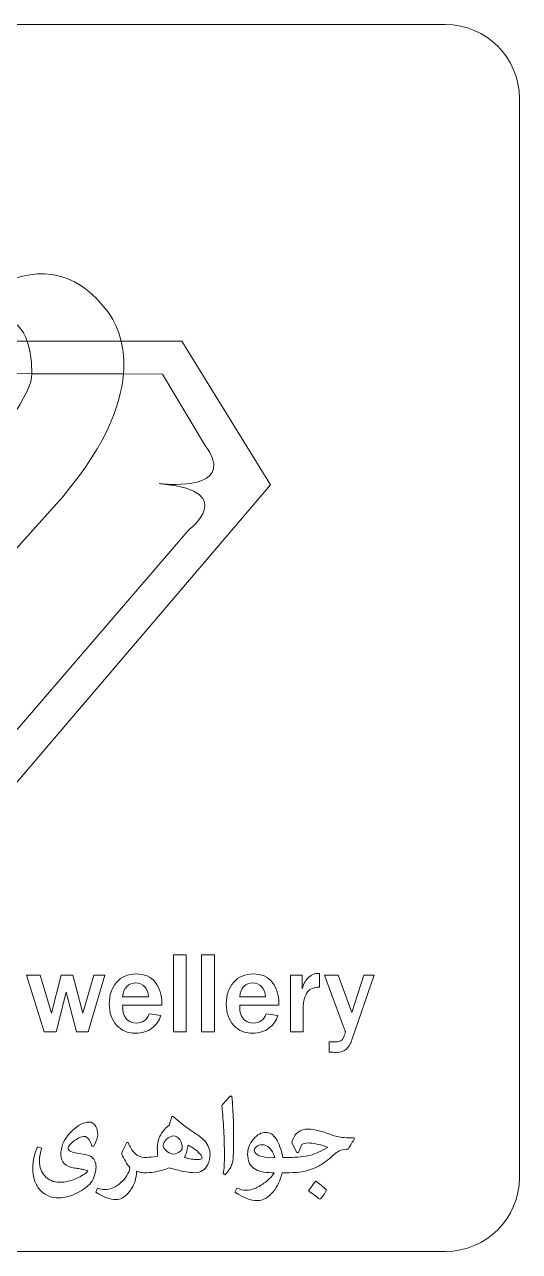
# Model space of a CAD drawing. Header units: millimetres. Extents: x -105.2 to -55.4, y 88 to 137.8.
# Drawn here: x -75.46 to -55.38, y 87.97 to 137.77 of the extents above; entities that cross this region are included whole.
import ezdxf

# ---------------------------------------------------------------- set-up
doc = ezdxf.new("R2010")
doc.units = ezdxf.units.MM
doc.header["$MEASUREMENT"] = 0
doc.layers.add('Layer 1', color=7, linetype='Continuous')

msp = doc.modelspace()

# ---------------------------------------------------------------- linework, layer by layer
at = {"layer": 'Layer 1', "color": 250, "lineweight": 18}
msp.add_open_spline([(-102.1754, 137.7748), (-102.1754, 137.7748), (-58.3755, 137.7748), (-58.3755, 137.7748), (-56.7254, 137.7748), (-55.3754, 136.4248), (-55.3754, 134.7747), (-55.3754, 134.7747), (-55.3754, 90.9748), (-55.3754, 90.9748), (-55.3754, 89.3247), (-56.7254, 87.9748), (-58.3755, 87.9748), (-58.3755, 87.9748), (-102.1754, 87.9748), (-102.1754, 87.9748), (-103.8255, 87.9748), (-105.1755, 89.3247), (-105.1755, 90.9748), (-105.1755, 90.9748), (-105.1755, 134.7747), (-105.1755, 134.7747), (-105.1755, 136.4248), (-103.8255, 137.7748), (-102.1754, 137.7748)], degree=3, knots=[0, 0, 0, 0, 0.125, 0.125, 0.125, 0.25, 0.25, 0.25, 0.375, 0.375, 0.375, 0.5, 0.5, 0.5, 0.625, 0.625, 0.625, 0.75, 0.75, 0.75, 0.875, 0.875, 0.875, 1, 1, 1, 1], dxfattribs=at)
at = {"layer": 'Layer 1', "lineweight": 9}
for points, knots in [([(-85.5571, 108.7898), (-85.5571, 108.7898), (-94.4838, 119.2615), (-94.4838, 119.2615), (-94.4838, 119.2615), (-90.707, 124.9265), (-90.707, 124.9265), (-90.707, 124.9265), (-79.4378, 124.9265), (-79.4378, 124.9265), (-79.4378, 124.9265), (-75.231, 129.9555), (-72.2782, 126.3583), (-72.2782, 126.3583), (-71.7704, 125.8821), (-71.5409, 124.9265), (-71.5409, 124.9265), (-75.3532, 124.9265), (-75.3532, 124.9265), (-75.1302, 124.3117), (-75.171, 123.6391), (-75.171, 123.6391), (-75.1687, 123.6277), (-75.1669, 123.6159), (-75.1656, 123.6036), (-75.1656, 123.6036), (-71.4463, 123.5918), (-71.4463, 123.5918), (-71.5524, 122.2685), (-72.2375, 120.4689), (-74.2785, 118.1894), (-74.2785, 118.1894), (-79.1362, 112.7916), (-79.1362, 112.7916), (-79.1362, 112.7916), (-83.486, 108.4104), (-79.8347, 104.4416), (-79.8347, 104.4416), (-68.7857, 117.2684), (-68.7857, 117.2684), (-68.7857, 117.2684), (-66.7903, 118.8073), (-69.8164, 119.1247), (-69.1525, 119.0731), (-66.897, 119.012), (-68.1507, 120.7292), (-68.1507, 120.7292), (-69.8652, 123.5868), (-69.8652, 123.5868), (-69.8652, 123.5868), (-71.4458, 123.5918), (-71.4458, 123.5918), (-71.4042, 124.1095), (-71.4513, 124.5544), (-71.5407, 124.9265), (-71.5407, 124.9265), (-69.0768, 124.9265), (-69.0768, 124.9265), (-69.0768, 124.9265), (-65.4717, 119.0899), (-65.4717, 119.0899), (-65.4717, 119.0899), (-79.9776, 102.0951), (-79.9776, 102.0951), (-79.9776, 102.0951), (-87.5313, 108.4464), (-80.922, 115.6565), (-80.922, 115.6565), (-75.0181, 122.2356), (-75.1669, 123.6036), (-75.1669, 123.6036), (-89.8677, 123.6503), (-89.8677, 123.6503), (-89.8677, 123.6503), (-91.6775, 120.6658), (-91.6775, 120.6658), (-91.6775, 120.6658), (-92.8819, 118.9859), (-89.9067, 119.1411), (-90.0529, 119.1326), (-92.3759, 118.9771), (-91.3917, 117.8084), (-91.3917, 117.8084), (-86.915, 112.538), (-86.915, 112.538), (-86.915, 112.538), (-84.4558, 116.5391), (-81.1365, 117.935), (-81.1365, 117.9351), (-85.9452, 113.0745), (-85.5571, 108.7898)], [0, 0, 0, 0, 0.0333333, 0.0333333, 0.0333333, 0.0666667, 0.0666667, 0.0666667, 0.1, 0.1, 0.1, 0.1333333, 0.1333333, 0.1333333, 0.1666667, 0.1666667, 0.1666667, 0.2, 0.2, 0.2, 0.2333333, 0.2333333, 0.2333333, 0.2666667, 0.2666667, 0.2666667, 0.3, 0.3, 0.3, 0.3333333, 0.3333333, 0.3333333, 0.3666667, 0.3666667, 0.3666667, 0.4, 0.4, 0.4, 0.4333333, 0.4333333, 0.4333333, 0.4666667, 0.4666667, 0.4666667, 0.5, 0.5, 0.5, 0.5333333, 0.5333333, 0.5333333, 0.5666667, 0.5666667, 0.5666667, 0.6, 0.6, 0.6, 0.6333333, 0.6333333, 0.6333333, 0.6666667, 0.6666667, 0.6666667, 0.7, 0.7, 0.7, 0.7333333, 0.7333333, 0.7333333, 0.7666667, 0.7666667, 0.7666667, 0.8, 0.8, 0.8, 0.8333333, 0.8333333, 0.8333333, 0.8666667, 0.8666667, 0.8666667, 0.9, 0.9, 0.9, 0.9333333, 0.9333333, 0.9333333, 0.9666667, 0.9666667, 0.9666667, 1, 1, 1, 1]), ([(-79.041, 124.9265), (-79.041, 124.9265), (-75.3534, 124.9265), (-75.3534, 124.9265), (-75.6824, 125.8333), (-76.5856, 126.6146), (-79.041, 124.9265)], [0, 0, 0, 0, 0.5, 0.5, 0.5, 1, 1, 1, 1]), ([(-69.8164, 119.1247), (-69.8734, 119.1307), (-69.9316, 119.1364), (-69.9922, 119.1415), (-69.9922, 119.1415), (-69.9258, 119.1333), (-69.8164, 119.1247)], [0, 0, 0, 0, 0.5, 0.5, 0.5, 1, 1, 1, 1]), ([(-68.8945, 100.0131), (-68.8945, 100.0131), (-69.4192, 100.0131), (-69.4192, 100.0131), (-69.4192, 100.0131), (-69.4192, 96.8883), (-69.4192, 96.8883), (-69.4192, 96.8883), (-68.8945, 96.8883), (-68.8945, 96.8883), (-68.8945, 96.8883), (-68.8945, 100.0131), (-68.8945, 100.0131)], [0, 0, 0, 0, 0.25, 0.25, 0.25, 0.5, 0.5, 0.5, 0.75, 0.75, 0.75, 1, 1, 1, 1]), ([(-67.7482, 100.0131), (-67.7482, 100.0131), (-68.2729, 100.0131), (-68.2729, 100.0131), (-68.2729, 100.0131), (-68.2729, 96.8883), (-68.2729, 96.8883), (-68.2729, 96.8883), (-67.7482, 96.8883), (-67.7482, 96.8883), (-67.7482, 96.8883), (-67.7482, 100.0131), (-67.7482, 100.0131)], [0, 0, 0, 0, 0.25, 0.25, 0.25, 0.5, 0.5, 0.5, 0.75, 0.75, 0.75, 1, 1, 1, 1]), ([(-72.6441, 99.1931), (-72.6441, 99.1931), (-73.0892, 97.6425), (-73.0892, 97.6425), (-73.0892, 97.6425), (-73.4968, 99.1931), (-73.4968, 99.1931), (-73.4968, 99.1931), (-73.9699, 99.1931), (-73.9699, 99.1931), (-73.9699, 99.1931), (-74.3681, 97.6425), (-74.3681, 97.6425), (-74.3681, 97.6425), (-74.8226, 99.1931), (-74.8226, 99.1931), (-74.8226, 99.1931), (-75.3754, 99.1931), (-75.3754, 99.1931), (-75.3754, 99.1931), (-74.6633, 96.8835), (-74.6633, 96.8835), (-74.6633, 96.8835), (-74.1808, 96.8835), (-74.1808, 96.8835), (-74.1808, 96.8835), (-73.7684, 98.5045), (-73.7684, 98.5045), (-73.7684, 98.5045), (-73.3515, 96.8835), (-73.3515, 96.8835), (-73.3515, 96.8835), (-72.883, 96.8835), (-72.883, 96.8835), (-72.883, 96.8835), (-72.2037, 99.1931), (-72.2037, 99.1931), (-72.2037, 99.1931), (-72.6441, 99.1931), (-72.6441, 99.1931)], [0, 0, 0, 0, 0.0769231, 0.0769231, 0.0769231, 0.1538462, 0.1538462, 0.1538462, 0.2307692, 0.2307692, 0.2307692, 0.3076923, 0.3076923, 0.3076923, 0.3846154, 0.3846154, 0.3846154, 0.4615385, 0.4615385, 0.4615385, 0.5384615, 0.5384615, 0.5384615, 0.6153846, 0.6153846, 0.6153846, 0.6923077, 0.6923077, 0.6923077, 0.7692308, 0.7692308, 0.7692308, 0.8461538, 0.8461538, 0.8461538, 0.9230769, 0.9230769, 0.9230769, 1, 1, 1, 1]), ([(-70.9249, 97.2443), (-71.0561, 97.2443), (-71.1686, 97.2817), (-71.2576, 97.352), (-71.3466, 97.4223), (-71.4028, 97.5019), (-71.4356, 97.5956), (-71.4637, 97.6941), (-71.4778, 97.8158), (-71.4778, 97.9751), (-71.4778, 97.9751), (-69.8942, 97.9751), (-69.8942, 97.9751), (-69.8942, 97.9751), (-69.8896, 98.036), (-69.8896, 98.036), (-69.8896, 98.3875), (-69.9786, 98.6778), (-70.1613, 98.9027), (-70.3393, 99.1276), (-70.597, 99.24), (-70.925, 99.24), (-71.2623, 99.2401), (-71.5293, 99.1275), (-71.7261, 98.898), (-71.9228, 98.6685), (-72.0212, 98.3827), (-72.0212, 98.0313), (-72.0212, 97.6659), (-71.9228, 97.3707), (-71.7261, 97.1599), (-71.5339, 96.9444), (-71.2763, 96.8366), (-70.9531, 96.8366), (-70.686, 96.8367), (-70.4659, 96.9022), (-70.2878, 97.0381), (-70.1097, 97.174), (-69.9927, 97.3473), (-69.9318, 97.5581), (-69.9318, 97.5581), (-70.4049, 97.6191), (-70.4049, 97.6191), (-70.4939, 97.3709), (-70.6673, 97.2442), (-70.925, 97.2442), (-70.925, 97.2442), (-70.9249, 97.2443), (-70.9249, 97.2443)], [0, 0, 0, 0, 0.0625, 0.0625, 0.0625, 0.125, 0.125, 0.125, 0.1875, 0.1875, 0.1875, 0.25, 0.25, 0.25, 0.3125, 0.3125, 0.3125, 0.375, 0.375, 0.375, 0.4375, 0.4375, 0.4375, 0.5, 0.5, 0.5, 0.5625, 0.5625, 0.5625, 0.625, 0.625, 0.625, 0.6875, 0.6875, 0.6875, 0.75, 0.75, 0.75, 0.8125, 0.8125, 0.8125, 0.875, 0.875, 0.875, 0.9375, 0.9375, 0.9375, 1, 1, 1, 1]), ([(-66.176, 97.2443), (-66.3072, 97.2443), (-66.4197, 97.2817), (-66.5087, 97.352), (-66.5977, 97.4223), (-66.6539, 97.5019), (-66.6867, 97.5956), (-66.7148, 97.6941), (-66.7289, 97.8158), (-66.7289, 97.9751), (-66.7289, 97.9751), (-65.1453, 97.9751), (-65.1453, 97.9751), (-65.1453, 97.9751), (-65.1407, 98.036), (-65.1407, 98.036), (-65.1407, 98.3875), (-65.2297, 98.6778), (-65.4124, 98.9027), (-65.5904, 99.1276), (-65.8481, 99.24), (-66.1761, 99.24), (-66.5133, 99.2401), (-66.7804, 99.1275), (-66.9772, 98.898), (-67.1738, 98.6685), (-67.2723, 98.3827), (-67.2723, 98.0313), (-67.2723, 97.6659), (-67.1739, 97.3707), (-66.9772, 97.1599), (-66.785, 96.9444), (-66.5274, 96.8366), (-66.2042, 96.8366), (-65.9371, 96.8367), (-65.717, 96.9022), (-65.5389, 97.0381), (-65.3608, 97.174), (-65.2438, 97.3473), (-65.1829, 97.5581), (-65.1829, 97.5581), (-65.656, 97.6191), (-65.656, 97.6191), (-65.745, 97.3709), (-65.9184, 97.2442), (-66.1761, 97.2442), (-66.1761, 97.2442), (-66.176, 97.2443), (-66.176, 97.2443)], [0, 0, 0, 0, 0.0625, 0.0625, 0.0625, 0.125, 0.125, 0.125, 0.1875, 0.1875, 0.1875, 0.25, 0.25, 0.25, 0.3125, 0.3125, 0.3125, 0.375, 0.375, 0.375, 0.4375, 0.4375, 0.4375, 0.5, 0.5, 0.5, 0.5625, 0.5625, 0.5625, 0.625, 0.625, 0.625, 0.6875, 0.6875, 0.6875, 0.75, 0.75, 0.75, 0.8125, 0.8125, 0.8125, 0.875, 0.875, 0.875, 0.9375, 0.9375, 0.9375, 1, 1, 1, 1]), ([(-64.1456, 97.9565), (-64.1456, 98.111), (-64.1035, 98.2749), (-64.0144, 98.4482), (-63.9301, 98.6171), (-63.7521, 98.7012), (-63.4898, 98.7012), (-63.4898, 98.7012), (-63.4898, 99.2588), (-63.4898, 99.2588), (-63.5178, 99.2636), (-63.5413, 99.2634), (-63.5553, 99.2634), (-63.6817, 99.2636), (-63.7989, 99.2119), (-63.9161, 99.1135), (-64.0332, 99.0151), (-64.1269, 98.8558), (-64.1972, 98.6403), (-64.1972, 98.6403), (-64.1971, 99.1931), (-64.1971, 99.1931), (-64.1971, 99.1931), (-64.6656, 99.1931), (-64.6656, 99.1931), (-64.6656, 99.1931), (-64.6656, 96.8835), (-64.6656, 96.8835), (-64.6656, 96.8835), (-64.1456, 96.8835), (-64.1456, 96.8835), (-64.1456, 96.8835), (-64.1456, 97.9565), (-64.1456, 97.9565)], [0, 0, 0, 0, 0.0909091, 0.0909091, 0.0909091, 0.1818182, 0.1818182, 0.1818182, 0.2727273, 0.2727273, 0.2727273, 0.3636364, 0.3636364, 0.3636364, 0.4545455, 0.4545455, 0.4545455, 0.5454545, 0.5454545, 0.5454545, 0.6363636, 0.6363636, 0.6363636, 0.7272727, 0.7272727, 0.7272727, 0.8181818, 0.8181818, 0.8181818, 0.9090909, 0.9090909, 0.9090909, 1, 1, 1, 1]), ([(-61.6931, 99.1931), (-61.6931, 99.1931), (-62.1757, 97.6707), (-62.1757, 97.6707), (-62.1757, 97.6707), (-62.7332, 99.1931), (-62.7332, 99.1931), (-62.7332, 99.1931), (-63.2813, 99.1931), (-63.2813, 99.1931), (-63.2813, 99.1931), (-62.4895, 97.0242), (-62.4895, 97.0242), (-62.4568, 96.9399), (-62.4381, 96.8929), (-62.4381, 96.8835), (-62.438, 96.8696), (-62.4568, 96.8132), (-62.4849, 96.7242), (-62.5177, 96.6307), (-62.5599, 96.5696), (-62.6114, 96.5321), (-62.6629, 96.4948), (-62.7426, 96.4806), (-62.855, 96.4806), (-62.855, 96.4806), (-63.1033, 96.4854), (-63.1033, 96.4854), (-63.1033, 96.4854), (-63.1033, 96.0685), (-63.1033, 96.0685), (-62.9721, 96.059), (-62.8738, 96.0543), (-62.8035, 96.0543), (-62.6301, 96.0544), (-62.4943, 96.0965), (-62.4006, 96.1855), (-62.3069, 96.2745), (-62.2319, 96.401), (-62.1757, 96.5649), (-62.1757, 96.5649), (-61.2762, 99.1931), (-61.2762, 99.1931), (-61.2762, 99.1931), (-61.6931, 99.1931), (-61.6931, 99.1931)], [0, 0, 0, 0, 0.0666667, 0.0666667, 0.0666667, 0.1333333, 0.1333333, 0.1333333, 0.2, 0.2, 0.2, 0.2666667, 0.2666667, 0.2666667, 0.3333333, 0.3333333, 0.3333333, 0.4, 0.4, 0.4, 0.4666667, 0.4666667, 0.4666667, 0.5333333, 0.5333333, 0.5333333, 0.6, 0.6, 0.6, 0.6666667, 0.6666667, 0.6666667, 0.7333333, 0.7333333, 0.7333333, 0.8, 0.8, 0.8, 0.8666667, 0.8666667, 0.8666667, 0.9333333, 0.9333333, 0.9333333, 1, 1, 1, 1]), ([(-71.4778, 98.3125), (-71.4637, 98.4905), (-71.4028, 98.6309), (-71.3091, 98.7293), (-71.2107, 98.8278), (-71.0936, 98.8746), (-70.9484, 98.8746), (-70.8032, 98.8746), (-70.6814, 98.823), (-70.583, 98.7199), (-70.4846, 98.6123), (-70.4377, 98.4763), (-70.4331, 98.3124), (-70.4331, 98.3124), (-71.4778, 98.3125), (-71.4778, 98.3125)], [0, 0, 0, 0, 0.2, 0.2, 0.2, 0.4, 0.4, 0.4, 0.6, 0.6, 0.6, 0.8, 0.8, 0.8, 1, 1, 1, 1]), ([(-66.7289, 98.3125), (-66.7148, 98.4905), (-66.6539, 98.6309), (-66.5602, 98.7293), (-66.4618, 98.8278), (-66.3447, 98.8746), (-66.1995, 98.8746), (-66.0543, 98.8746), (-65.9325, 98.823), (-65.8341, 98.7199), (-65.7357, 98.6123), (-65.6888, 98.4763), (-65.6842, 98.3124), (-65.6842, 98.3124), (-66.7289, 98.3125), (-66.7289, 98.3125)], [0, 0, 0, 0, 0.2, 0.2, 0.2, 0.4, 0.4, 0.4, 0.6, 0.6, 0.6, 0.8, 0.8, 0.8, 1, 1, 1, 1]), ([(-67.3226, 91.082), (-67.221, 91.2026), (-67.1321, 91.3233), (-67.0686, 91.4439), (-67.0051, 91.5455), (-66.9733, 91.8503), (-66.9733, 92.3647), (-66.9733, 92.5361), (-66.9733, 92.6885), (-66.9733, 92.8219), (-66.9797, 92.987), (-66.9797, 93.1394), (-66.986, 93.2918), (-66.9924, 93.4569), (-66.9987, 93.6156), (-67.0051, 93.768), (-67.0178, 93.9395), (-67.0305, 94.0982), (-67.0432, 94.2633), (-67.0432, 94.2633), (-67.094, 94.2887), (-67.094, 94.2887), (-67.2083, 94.1808), (-67.3289, 94.0538), (-67.4559, 93.895), (-67.4178, 93.5648), (-67.3924, 93.2283), (-67.3734, 92.8854), (-67.3607, 92.5615), (-67.348, 92.225), (-67.348, 91.8821), (-67.348, 91.5709), (-67.3607, 91.3233), (-67.3924, 91.1328), (-67.3924, 91.1328), (-67.3226, 91.082), (-67.3226, 91.082)], [0, 0, 0, 0, 0.0833333, 0.0833333, 0.0833333, 0.1666667, 0.1666667, 0.1666667, 0.25, 0.25, 0.25, 0.3333333, 0.3333333, 0.3333333, 0.4166667, 0.4166667, 0.4166667, 0.5, 0.5, 0.5, 0.5833333, 0.5833333, 0.5833333, 0.6666667, 0.6666667, 0.6666667, 0.75, 0.75, 0.75, 0.8333333, 0.8333333, 0.8333333, 0.9166667, 0.9166667, 0.9166667, 1, 1, 1, 1]), ([(-72.6467, 92.2504), (-72.5387, 92.4663), (-72.488, 92.625), (-72.488, 92.733), (-72.4879, 92.8473), (-72.5134, 92.9489), (-72.5642, 93.0441), (-72.6276, 93.1648), (-72.7229, 93.2283), (-72.8372, 93.2283), (-72.9642, 93.2283), (-73.0976, 93.1838), (-73.2373, 93.1013), (-73.3642, 93.0187), (-73.4976, 92.9108), (-73.631, 92.7584), (-73.8722, 92.5044), (-73.9866, 92.2186), (-73.9866, 91.9011), (-73.9866, 91.5963), (-73.8024, 91.4185), (-73.4214, 91.3614), (-73.3388, 91.3487), (-73.2754, 91.3423), (-73.2182, 91.3296), (-73.1483, 91.3169), (-73.0912, 91.3106), (-73.0468, 91.2979), (-72.9959, 91.2852), (-72.9579, 91.2725), (-72.9325, 91.2661), (-72.9007, 91.2534), (-72.888, 91.2407), (-72.888, 91.228), (-72.9896, 91.1264), (-73.1484, 91.0312), (-73.3579, 90.9359), (-73.5928, 90.8343), (-73.8151, 90.7835), (-74.0374, 90.7835), (-74.285, 90.7835), (-74.4819, 90.8724), (-74.6343, 91.0439), (-74.774, 91.2026), (-74.8502, 91.3995), (-74.8502, 91.6408), (-74.8502, 91.736), (-74.8438, 91.8249), (-74.8311, 91.9075), (-74.8121, 92.0027), (-74.793, 92.0853), (-74.7613, 92.1615), (-74.7613, 92.1615), (-74.9391, 92.2186), (-74.9391, 92.2186), (-74.9962, 92.0916), (-75.0407, 91.9583), (-75.0661, 91.8313), (-75.1042, 91.6725), (-75.1232, 91.5138), (-75.1232, 91.336), (-75.1232, 91.1328), (-75.0915, 90.9486), (-75.028, 90.7899), (-74.9708, 90.6438), (-74.8883, 90.5232), (-74.7803, 90.4216), (-74.6851, 90.3327), (-74.5708, 90.2628), (-74.4501, 90.212), (-74.3295, 90.1676), (-74.2088, 90.1485), (-74.0755, 90.1485), (-73.8024, 90.1485), (-73.5103, 90.2374), (-73.2119, 90.4089), (-73.0023, 90.5295), (-72.8372, 90.6692), (-72.7166, 90.828), (-72.6657, 90.9359), (-72.6277, 91.0375), (-72.6023, 91.1264), (-72.5705, 91.228), (-72.5578, 91.3233), (-72.5578, 91.4058), (-72.5578, 91.609), (-72.634, 91.7551), (-72.7801, 91.8376), (-72.8308, 91.863), (-72.9134, 91.8884), (-73.0214, 91.9138), (-73.0214, 91.9138), (-73.3261, 91.9646), (-73.3261, 91.9646), (-73.4404, 91.9837), (-73.5294, 92.0091), (-73.5802, 92.0345), (-73.6563, 92.0726), (-73.6881, 92.117), (-73.6881, 92.1678), (-73.6881, 92.2313), (-73.6183, 92.3202), (-73.4659, 92.4472), (-73.3896, 92.5044), (-73.3198, 92.5488), (-73.25, 92.5869), (-73.161, 92.625), (-73.0849, 92.6441), (-73.0214, 92.6441), (-72.907, 92.6441), (-72.8055, 92.5107), (-72.7293, 92.2504), (-72.7293, 92.2504), (-72.6467, 92.2504), (-72.6467, 92.2504)], [0, 0, 0, 0, 0.0263158, 0.0263158, 0.0263158, 0.0526316, 0.0526316, 0.0526316, 0.0789474, 0.0789474, 0.0789474, 0.1052632, 0.1052632, 0.1052632, 0.1315789, 0.1315789, 0.1315789, 0.1578947, 0.1578947, 0.1578947, 0.1842105, 0.1842105, 0.1842105, 0.2105263, 0.2105263, 0.2105263, 0.2368421, 0.2368421, 0.2368421, 0.2631579, 0.2631579, 0.2631579, 0.2894737, 0.2894737, 0.2894737, 0.3157895, 0.3157895, 0.3157895, 0.3421053, 0.3421053, 0.3421053, 0.3684211, 0.3684211, 0.3684211, 0.3947368, 0.3947368, 0.3947368, 0.4210526, 0.4210526, 0.4210526, 0.4473684, 0.4473684, 0.4473684, 0.4736842, 0.4736842, 0.4736842, 0.5, 0.5, 0.5, 0.5263158, 0.5263158, 0.5263158, 0.5526316, 0.5526316, 0.5526316, 0.5789474, 0.5789474, 0.5789474, 0.6052632, 0.6052632, 0.6052632, 0.6315789, 0.6315789, 0.6315789, 0.6578947, 0.6578947, 0.6578947, 0.6842105, 0.6842105, 0.6842105, 0.7105263, 0.7105263, 0.7105263, 0.7368421, 0.7368421, 0.7368421, 0.7631579, 0.7631579, 0.7631579, 0.7894737, 0.7894737, 0.7894737, 0.8157895, 0.8157895, 0.8157895, 0.8421053, 0.8421053, 0.8421053, 0.8684211, 0.8684211, 0.8684211, 0.8947368, 0.8947368, 0.8947368, 0.9210526, 0.9210526, 0.9210526, 0.9473684, 0.9473684, 0.9473684, 0.9736842, 0.9736842, 0.9736842, 1, 1, 1, 1]), ([(-69.5947, 91.3677), (-69.3724, 91.3042), (-69.1819, 91.2598), (-69.0168, 91.2217), (-68.8263, 91.1899), (-68.6676, 91.1709), (-68.5342, 91.1709), (-68.2993, 91.1709), (-68.1342, 91.2852), (-68.0262, 91.5074), (-67.9627, 91.6344), (-67.931, 91.7741), (-67.931, 91.9202), (-67.931, 92.1234), (-68.0072, 92.3075), (-68.1596, 92.4726), (-68.2231, 92.5361), (-68.3056, 92.6123), (-68.4136, 92.6885), (-68.458, 92.7203), (-68.5088, 92.752), (-68.566, 92.7965), (-68.566, 92.7965), (-68.7247, 92.9044), (-68.7247, 92.9044), (-68.9851, 93.0822), (-69.22, 93.2664), (-69.4296, 93.4505), (-69.4296, 93.4505), (-69.4804, 93.4505), (-69.4804, 93.4505), (-69.5248, 93.3362), (-69.5566, 93.2219), (-69.582, 93.1076), (-69.7344, 92.9997), (-69.8487, 92.8663), (-69.9312, 92.7139), (-70.0265, 92.5488), (-70.0709, 92.3647), (-70.0709, 92.1678), (-70.0709, 92.0726), (-70.0646, 91.9646), (-70.0519, 91.8376), (-70.2614, 91.8059), (-70.4138, 91.7932), (-70.4964, 91.7932), (-70.4964, 91.7932), (-70.5408, 91.7932), (-70.5408, 91.7932), (-70.5408, 91.7932), (-70.5428, 91.7932), (-70.5428, 91.7932), (-70.5428, 91.7932), (-70.5441, 91.7932), (-70.5441, 91.7932), (-70.5441, 91.7932), (-70.5873, 91.7932), (-70.5873, 91.7932), (-70.746, 91.7932), (-70.8794, 91.8503), (-70.9873, 91.9646), (-71.0381, 92.0091), (-71.0889, 92.0726), (-71.1334, 92.1488), (-71.1778, 92.2186), (-71.2159, 92.3012), (-71.2604, 92.3964), (-71.2604, 92.3964), (-71.3048, 92.3964), (-71.3048, 92.3964), (-71.3429, 92.3329), (-71.381, 92.2631), (-71.4191, 92.1805), (-71.4509, 92.1107), (-71.489, 92.0281), (-71.5271, 91.9392), (-71.4255, 91.7233), (-71.3112, 91.5328), (-71.1842, 91.3677), (-71.2223, 91.1518), (-71.3429, 90.955), (-71.5461, 90.7772), (-71.7493, 90.5867), (-71.9716, 90.4914), (-72.2192, 90.4914), (-72.3018, 90.4914), (-72.397, 90.5041), (-72.4986, 90.5422), (-72.4986, 90.5422), (-72.5685, 90.3835), (-72.5685, 90.3835), (-72.2573, 90.1803), (-71.9843, 90.0787), (-71.743, 90.0787), (-71.6223, 90.0787), (-71.508, 90.1231), (-71.4001, 90.2057), (-71.3048, 90.2755), (-71.2096, 90.3835), (-71.1143, 90.5295), (-71.0508, 90.6375), (-71.0064, 90.7327), (-70.9746, 90.828), (-70.9365, 90.9486), (-70.9175, 91.0883), (-70.9175, 91.228), (-70.8603, 91.209), (-70.8095, 91.1963), (-70.7651, 91.1899), (-70.7079, 91.1772), (-70.6508, 91.1709), (-70.5936, 91.1709), (-70.5936, 91.1709), (-70.5441, 91.1709), (-70.5441, 91.1709), (-70.5441, 91.1709), (-70.5428, 91.1709), (-70.5428, 91.1709), (-70.5428, 91.1709), (-70.5408, 91.1709), (-70.5408, 91.1709), (-70.5408, 91.1709), (-70.4964, 91.1709), (-70.4964, 91.1709), (-70.3694, 91.1709), (-70.236, 91.1836), (-70.09, 91.2153), (-69.9376, 91.2471), (-69.7725, 91.2979), (-69.5947, 91.3677)], [0, 0, 0, 0, 0.0232558, 0.0232558, 0.0232558, 0.0465116, 0.0465116, 0.0465116, 0.0697674, 0.0697674, 0.0697674, 0.0930233, 0.0930233, 0.0930233, 0.1162791, 0.1162791, 0.1162791, 0.1395349, 0.1395349, 0.1395349, 0.1627907, 0.1627907, 0.1627907, 0.1860465, 0.1860465, 0.1860465, 0.2093023, 0.2093023, 0.2093023, 0.2325581, 0.2325581, 0.2325581, 0.255814, 0.255814, 0.255814, 0.2790698, 0.2790698, 0.2790698, 0.3023256, 0.3023256, 0.3023256, 0.3255814, 0.3255814, 0.3255814, 0.3488372, 0.3488372, 0.3488372, 0.372093, 0.372093, 0.372093, 0.3953488, 0.3953488, 0.3953488, 0.4186047, 0.4186047, 0.4186047, 0.4418605, 0.4418605, 0.4418605, 0.4651163, 0.4651163, 0.4651163, 0.4883721, 0.4883721, 0.4883721, 0.5116279, 0.5116279, 0.5116279, 0.5348837, 0.5348837, 0.5348837, 0.5581395, 0.5581395, 0.5581395, 0.5813953, 0.5813953, 0.5813953, 0.6046512, 0.6046512, 0.6046512, 0.627907, 0.627907, 0.627907, 0.6511628, 0.6511628, 0.6511628, 0.6744186, 0.6744186, 0.6744186, 0.6976744, 0.6976744, 0.6976744, 0.7209302, 0.7209302, 0.7209302, 0.744186, 0.744186, 0.744186, 0.7674419, 0.7674419, 0.7674419, 0.7906977, 0.7906977, 0.7906977, 0.8139535, 0.8139535, 0.8139535, 0.8372093, 0.8372093, 0.8372093, 0.8604651, 0.8604651, 0.8604651, 0.8837209, 0.8837209, 0.8837209, 0.9069767, 0.9069767, 0.9069767, 0.9302326, 0.9302326, 0.9302326, 0.9534884, 0.9534884, 0.9534884, 0.9767442, 0.9767442, 0.9767442, 1, 1, 1, 1]), ([(-69.4359, 91.9202), (-69.5439, 91.9519), (-69.6391, 92.0027), (-69.7153, 92.0726), (-69.7915, 92.1424), (-69.836, 92.2123), (-69.836, 92.2885), (-69.836, 92.3647), (-69.7852, 92.4472), (-69.6963, 92.5298), (-69.601, 92.6187), (-69.5058, 92.6631), (-69.4105, 92.6631), (-69.3153, 92.6631), (-69.2327, 92.6123), (-69.1629, 92.5171), (-69.093, 92.4218), (-69.0613, 92.3139), (-69.0613, 92.1932), (-69.0613, 92.0662), (-69.1883, 91.971), (-69.4359, 91.9202)], [0, 0, 0, 0, 0.1428571, 0.1428571, 0.1428571, 0.2857143, 0.2857143, 0.2857143, 0.4285714, 0.4285714, 0.4285714, 0.5714286, 0.5714286, 0.5714286, 0.7142857, 0.7142857, 0.7142857, 0.8571429, 0.8571429, 0.8571429, 1, 1, 1, 1]), ([(-63.1637, 92.1996), (-63.405, 92.0472), (-63.6463, 91.9392), (-63.8813, 91.8757), (-64.1099, 91.8186), (-64.3893, 91.7932), (-64.7258, 91.7932), (-64.7258, 91.7932), (-64.7693, 91.7932), (-64.7693, 91.7932), (-64.7693, 91.7932), (-64.7703, 91.7932), (-64.7703, 91.7932), (-64.7703, 91.7932), (-64.7736, 91.7932), (-64.7736, 91.7932), (-64.7736, 91.7932), (-64.9788, 91.7932), (-64.9788, 91.7932), (-65.0423, 92.1234), (-65.1312, 92.371), (-65.2455, 92.5425), (-65.3598, 92.7203), (-65.5059, 92.8092), (-65.6773, 92.8092), (-65.8488, 92.8092), (-66.0139, 92.7203), (-66.1726, 92.5361), (-66.3314, 92.352), (-66.4076, 92.1424), (-66.4076, 91.9202), (-66.4076, 91.6535), (-66.3187, 91.4566), (-66.1345, 91.336), (-65.9758, 91.228), (-65.7345, 91.1709), (-65.4233, 91.1709), (-65.4233, 91.1709), (-65.3344, 91.1709), (-65.3344, 91.1709), (-65.3916, 91.0502), (-65.5122, 90.9232), (-65.6964, 90.7772), (-65.8234, 90.6819), (-65.9504, 90.5994), (-66.0774, 90.5486), (-66.2107, 90.4914), (-66.3441, 90.4597), (-66.4711, 90.4597), (-66.5854, 90.4597), (-66.7124, 90.4914), (-66.8457, 90.5486), (-66.8457, 90.5486), (-66.9219, 90.3835), (-66.9219, 90.3835), (-66.579, 90.1549), (-66.2806, 90.0406), (-66.0075, 90.0406), (-65.7789, 90.0406), (-65.563, 90.1612), (-65.3725, 90.3962), (-65.1947, 90.6121), (-65.0741, 90.8661), (-65.0042, 91.1709), (-65.0042, 91.1709), (-64.7736, 91.1709), (-64.7736, 91.1709), (-64.7736, 91.1709), (-64.7703, 91.1709), (-64.7703, 91.1709), (-64.7703, 91.1709), (-64.7693, 91.1709), (-64.7693, 91.1709), (-64.7693, 91.1709), (-64.7258, 91.1709), (-64.7258, 91.1709), (-64.3067, 91.1709), (-63.9511, 91.2407), (-63.659, 91.3741), (-63.5257, 91.4312), (-63.3923, 91.5138), (-63.259, 91.6154), (-63.1955, 91.6598), (-63.132, 91.7106), (-63.0621, 91.7678), (-63.005, 91.8186), (-62.9351, 91.8757), (-62.8589, 91.9456), (-62.7192, 92.0662), (-62.5414, 92.1297), (-62.3319, 92.1297), (-62.2811, 92.2059), (-62.2303, 92.2758), (-62.1858, 92.3583), (-62.1477, 92.4218), (-62.1096, 92.4917), (-62.0715, 92.5615), (-62.0715, 92.5615), (-62.0779, 92.5869), (-62.0779, 92.5869), (-62.0779, 92.5869), (-62.3065, 92.5869), (-62.3065, 92.5869), (-62.5541, 92.5869), (-62.8145, 92.6314), (-63.0748, 92.733), (-63.4495, 92.8727), (-63.7352, 92.9425), (-63.9321, 92.9425), (-64.1035, 92.9425), (-64.2432, 92.8981), (-64.3639, 92.8092), (-64.4909, 92.7139), (-64.5734, 92.5742), (-64.6115, 92.3901), (-64.6115, 92.3901), (-64.4083, 91.9964), (-64.4083, 91.9964), (-64.4083, 91.9964), (-64.3448, 91.9964), (-64.3448, 91.9964), (-64.3448, 91.9964), (-64.2051, 92.3202), (-64.2051, 92.3202), (-64.148, 92.3583), (-64.0591, 92.3774), (-63.9448, 92.3774), (-63.7479, 92.3774), (-63.4876, 92.3202), (-63.1637, 92.2123), (-63.1637, 92.2123), (-63.1637, 92.1996), (-63.1637, 92.1996)], [0, 0, 0, 0, 0.0227273, 0.0227273, 0.0227273, 0.0454545, 0.0454545, 0.0454545, 0.0681818, 0.0681818, 0.0681818, 0.0909091, 0.0909091, 0.0909091, 0.1136364, 0.1136364, 0.1136364, 0.1363636, 0.1363636, 0.1363636, 0.1590909, 0.1590909, 0.1590909, 0.1818182, 0.1818182, 0.1818182, 0.2045455, 0.2045455, 0.2045455, 0.2272727, 0.2272727, 0.2272727, 0.25, 0.25, 0.25, 0.2727273, 0.2727273, 0.2727273, 0.2954545, 0.2954545, 0.2954545, 0.3181818, 0.3181818, 0.3181818, 0.3409091, 0.3409091, 0.3409091, 0.3636364, 0.3636364, 0.3636364, 0.3863636, 0.3863636, 0.3863636, 0.4090909, 0.4090909, 0.4090909, 0.4318182, 0.4318182, 0.4318182, 0.4545455, 0.4545455, 0.4545455, 0.4772727, 0.4772727, 0.4772727, 0.5, 0.5, 0.5, 0.5227273, 0.5227273, 0.5227273, 0.5454545, 0.5454545, 0.5454545, 0.5681818, 0.5681818, 0.5681818, 0.5909091, 0.5909091, 0.5909091, 0.6136364, 0.6136364, 0.6136364, 0.6363636, 0.6363636, 0.6363636, 0.6590909, 0.6590909, 0.6590909, 0.6818182, 0.6818182, 0.6818182, 0.7045455, 0.7045455, 0.7045455, 0.7272727, 0.7272727, 0.7272727, 0.75, 0.75, 0.75, 0.7727273, 0.7727273, 0.7727273, 0.7954545, 0.7954545, 0.7954545, 0.8181818, 0.8181818, 0.8181818, 0.8409091, 0.8409091, 0.8409091, 0.8636364, 0.8636364, 0.8636364, 0.8863636, 0.8863636, 0.8863636, 0.9090909, 0.9090909, 0.9090909, 0.9318182, 0.9318182, 0.9318182, 0.9545455, 0.9545455, 0.9545455, 0.9772727, 0.9772727, 0.9772727, 1, 1, 1, 1]), ([(-68.9724, 91.7932), (-68.8898, 91.9646), (-68.839, 92.1297), (-68.82, 92.2948), (-68.6358, 92.1869), (-68.5025, 92.0916), (-68.4072, 92.0091), (-68.3056, 91.9138), (-68.2548, 91.8376), (-68.2548, 91.7678), (-68.2548, 91.7233), (-68.312, 91.7043), (-68.439, 91.7043), (-68.5914, 91.7043), (-68.7692, 91.7297), (-68.9724, 91.7932)], [0, 0, 0, 0, 0.2, 0.2, 0.2, 0.4, 0.4, 0.4, 0.6, 0.6, 0.6, 0.8, 0.8, 0.8, 1, 1, 1, 1]), ([(-65.2963, 91.7932), (-65.3344, 91.7868), (-65.3725, 91.7805), (-65.417, 91.7805), (-65.6202, 91.7805), (-65.7916, 91.8059), (-65.9313, 91.863), (-66.071, 91.9202), (-66.1345, 91.99), (-66.1345, 92.0789), (-66.1345, 92.1297), (-66.1091, 92.1742), (-66.052, 92.225), (-65.9948, 92.2758), (-65.9123, 92.3075), (-65.8234, 92.3075), (-65.5948, 92.3075), (-65.4233, 92.1361), (-65.2963, 91.7932)], [0, 0, 0, 0, 0.1666667, 0.1666667, 0.1666667, 0.3333333, 0.3333333, 0.3333333, 0.5, 0.5, 0.5, 0.6666667, 0.6666667, 0.6666667, 0.8333333, 0.8333333, 0.8333333, 1, 1, 1, 1]), ([(-63.9321, 90.4343), (-63.8368, 90.3708), (-63.7543, 90.3136), (-63.6908, 90.2565), (-63.6082, 90.1993), (-63.5384, 90.1422), (-63.4812, 90.0914), (-63.3606, 90.193), (-63.2717, 90.32), (-63.2018, 90.4724), (-63.3415, 90.6057), (-63.4876, 90.7264), (-63.6463, 90.8343), (-63.6463, 90.8343), (-63.9321, 90.4343), (-63.9321, 90.4343)], [0, 0, 0, 0, 0.2, 0.2, 0.2, 0.4, 0.4, 0.4, 0.6, 0.6, 0.6, 0.8, 0.8, 0.8, 1, 1, 1, 1])]:
    msp.add_open_spline(points, degree=3, knots=knots, dxfattribs=at)

doc.saveas('drawing.dxf')
